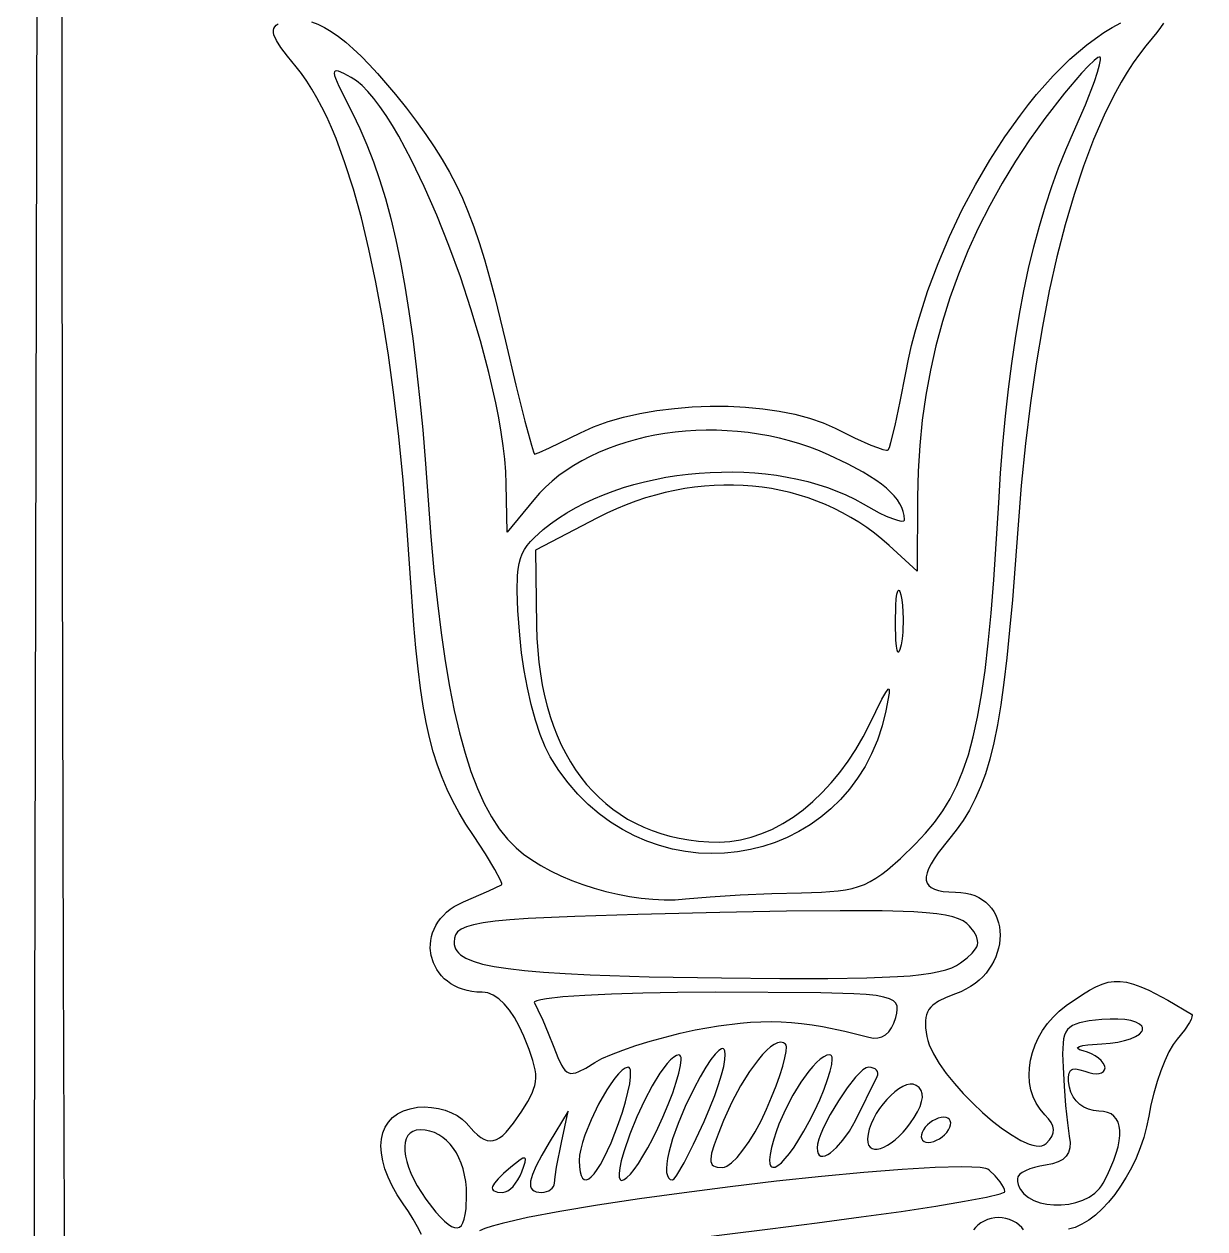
# Model space of a CAD drawing. Header units: millimetres. Extents: x -4.58 to 1.11, y 0.34 to 8.32.
# Drawn here: x -4.582 to -3.534, y 5.834 to 6.904 of the extents above; entities that cross this region are included whole.
import ezdxf

# ---------------------------------------------------------------- set-up
doc = ezdxf.new("R2010")
doc.units = ezdxf.units.MM

msp = doc.modelspace()

# ---------------------------------------------------------------- linework, layer by layer
at = {"flags": 128}
for points in [[(-4.581667, 1.453139), (-4.574238, 5.087635), (-4.569544, 7.208322), (-4.566944, 8.258736), (-4.566667, 8.323028), (-1.736111, 8.317444), (0.26479, 8.31338), (1.100639, 8.311472), (1.101006, 8.311191), (1.101364, 8.310339), (1.102049, 8.3066), (1.102698, 8.299617), (1.103312, 8.288752), (1.104442, 8.252815), (1.105453, 8.193675), (1.106362, 8.106221), (1.107184, 7.985338), (1.108623, 7.622835), (1.109893, 7.065263), (1.111113, 6.271716), (1.113889, 3.813083)], [(-4.547819, 7.255537), (-4.548125, 6.841409), (-4.54784, 6.434937), (-4.547009, 6.066286), (-4.545674, 5.765619)], [(-4.228976, 5.829345), (-4.232381, 5.835998), (-4.236285, 5.842894), (-4.240592, 5.849839), (-4.245208, 5.856639), (-4.250523, 5.864633), (-4.254993, 5.872474), (-4.258624, 5.880118), (-4.261422, 5.887523), (-4.263394, 5.894646), (-4.264546, 5.901445), (-4.264885, 5.907877), (-4.264417, 5.913899), (-4.263148, 5.91947), (-4.261084, 5.924545), (-4.258232, 5.929083), (-4.254599, 5.933041), (-4.25019, 5.936377), (-4.245012, 5.939047), (-4.239072, 5.94101), (-4.232375, 5.942222), (-4.226263, 5.942553), (-4.220027, 5.942185), (-4.213835, 5.941172), (-4.207852, 5.939569), (-4.202247, 5.93743), (-4.197186, 5.934808), (-4.192835, 5.931758), (-4.189361, 5.928333), (-4.182478, 5.920686), (-4.179335, 5.917775), (-4.176345, 5.915481), (-4.173474, 5.913812), (-4.170689, 5.912776), (-4.167953, 5.912379), (-4.165234, 5.912628), (-4.162498, 5.913532), (-4.159709, 5.915097), (-4.156835, 5.91733), (-4.15384, 5.92024), (-4.147352, 5.928114), (-4.139972, 5.938778), (-4.134634, 5.947325), (-4.130785, 5.954742), (-4.129415, 5.958193), (-4.128411, 5.961562), (-4.127772, 5.964916), (-4.127497, 5.968321), (-4.127582, 5.971845), (-4.128026, 5.975555), (-4.129984, 5.983799), (-4.133355, 5.993589), (-4.138125, 6.005458), (-4.142134, 6.014216), (-4.146402, 6.021956), (-4.150885, 6.028634), (-4.15554, 6.034201), (-4.160321, 6.038613), (-4.165186, 6.041822), (-4.170089, 6.043781), (-4.172541, 6.044278), (-4.174986, 6.044444), (-4.179693, 6.044617), (-4.184168, 6.045123), (-4.188406, 6.045944), (-4.192405, 6.047062), (-4.196161, 6.048458), (-4.199669, 6.050114), (-4.202926, 6.052012), (-4.205928, 6.054134), (-4.208672, 6.056461), (-4.211153, 6.058976), (-4.213368, 6.06166), (-4.215313, 6.064494), (-4.218377, 6.070541), (-4.220316, 6.076972), (-4.221099, 6.083641), (-4.221047, 6.087019), (-4.220695, 6.090401), (-4.220039, 6.09377), (-4.219076, 6.097107), (-4.2178, 6.100394), (-4.216209, 6.103612), (-4.214298, 6.106744), (-4.212065, 6.109771), (-4.209504, 6.112675), (-4.206613, 6.115438), (-4.203388, 6.11804), (-4.199824, 6.120465), (-4.195918, 6.122694), (-4.191667, 6.124708), (-4.169108, 6.134562), (-4.157778, 6.139833), (-4.157587, 6.140253), (-4.15769, 6.141086), (-4.158725, 6.143901), (-4.16375, 6.153502), (-4.172036, 6.167199), (-4.182764, 6.183556), (-4.189443, 6.193749), (-4.195536, 6.203845), (-4.201077, 6.213988), (-4.206103, 6.224325), (-4.210647, 6.235002), (-4.214745, 6.246165), (-4.218433, 6.25796), (-4.221745, 6.270533), (-4.224717, 6.284031), (-4.227383, 6.298599), (-4.22978, 6.314383), (-4.231942, 6.33153), (-4.233904, 6.350186), (-4.235702, 6.370497), (-4.238944, 6.416667), (-4.241833, 6.458753), (-4.245227, 6.499179), (-4.249115, 6.537901), (-4.253489, 6.574876), (-4.258338, 6.610058), (-4.263653, 6.643405), (-4.269422, 6.674871), (-4.275637, 6.704413), (-4.282287, 6.731987), (-4.289363, 6.757548), (-4.296854, 6.781052), (-4.304751, 6.802456), (-4.308848, 6.812356), (-4.313043, 6.821714), (-4.317335, 6.830526), (-4.321721, 6.838784), (-4.326202, 6.846485), (-4.330775, 6.853621), (-4.33544, 6.860188), (-4.340194, 6.866181), (-4.34795, 6.875647), (-4.353781, 6.883408), (-4.357748, 6.889684), (-4.359915, 6.894691), (-4.360343, 6.896787), (-4.360344, 6.898647), (-4.359927, 6.900299), (-4.359099, 6.90177), (-4.357867, 6.903088), (-4.356241, 6.904278)], [(-4.326559, 6.906306), (-4.320922, 6.904131), (-4.315076, 6.901228), (-4.309017, 6.897592), (-4.302739, 6.89322), (-4.296234, 6.888108), (-4.289498, 6.882252), (-4.282525, 6.875649), (-4.275308, 6.868294), (-4.267842, 6.860183), (-4.252139, 6.841681), (-4.24235, 6.829381), (-4.23337, 6.817609), (-4.225132, 6.806211), (-4.217566, 6.795036), (-4.210604, 6.783929), (-4.204179, 6.772738), (-4.198223, 6.76131), (-4.192667, 6.749491), (-4.187442, 6.73713), (-4.182482, 6.724072), (-4.177717, 6.710165), (-4.17308, 6.695257), (-4.168503, 6.679193), (-4.163916, 6.661821), (-4.154444, 6.622542), (-4.145248, 6.583587), (-4.137288, 6.551689), (-4.131417, 6.530137), (-4.129531, 6.52427), (-4.128486, 6.522222), (-4.124394, 6.523727), (-4.115361, 6.527825), (-4.087819, 6.541292), (-4.076157, 6.546537), (-4.063377, 6.551131), (-4.049649, 6.55507), (-4.035141, 6.558351), (-4.020023, 6.560971), (-4.004464, 6.562927), (-3.988634, 6.564217), (-3.972701, 6.564837), (-3.956836, 6.564784), (-3.941207, 6.564055), (-3.925984, 6.562647), (-3.911335, 6.560557), (-3.897431, 6.557783), (-3.88444, 6.55432), (-3.872531, 6.550167), (-3.861875, 6.545319), (-3.844628, 6.53676), (-3.829965, 6.53029), (-3.824087, 6.528034), (-3.819437, 6.526536), (-3.816209, 6.525874), (-3.815189, 6.52588), (-3.814597, 6.526125), (-3.813637, 6.528169), (-3.812266, 6.532633), (-3.808554, 6.547703), (-3.803974, 6.569088), (-3.799042, 6.594542), (-3.796631, 6.606619), (-3.79386, 6.618759), (-3.790741, 6.630939), (-3.787287, 6.643139), (-3.779428, 6.667511), (-3.770389, 6.691702), (-3.760275, 6.71554), (-3.749193, 6.738854), (-3.737246, 6.761471), (-3.724542, 6.783219), (-3.711185, 6.803926), (-3.697281, 6.823421), (-3.690158, 6.83266), (-3.682937, 6.841531), (-3.675632, 6.850013), (-3.668257, 6.858085), (-3.660824, 6.865724), (-3.653346, 6.872909), (-3.645838, 6.87962), (-3.638312, 6.885833), (-3.630781, 6.891529), (-3.623258, 6.896685), (-3.615758, 6.90128), (-3.608292, 6.905292)], [(-3.57041, 6.904928), (-3.572856, 6.901043), (-3.576131, 6.896639), (-3.58025, 6.891722), (-3.585997, 6.884873), (-3.591629, 6.877529), (-3.597145, 6.869697), (-3.602543, 6.861381), (-3.607823, 6.852588), (-3.612981, 6.843324), (-3.618017, 6.833594), (-3.62293, 6.823403), (-3.632377, 6.801664), (-3.64131, 6.778152), (-3.649716, 6.752914), (-3.657583, 6.725993), (-3.664899, 6.697437), (-3.671651, 6.667289), (-3.677827, 6.635597), (-3.683414, 6.602406), (-3.6884, 6.56776), (-3.692772, 6.531706), (-3.696518, 6.49429), (-3.699625, 6.455556), (-3.704432, 6.392855), (-3.70686, 6.365812), (-3.709361, 6.341378), (-3.711981, 6.319353), (-3.714763, 6.299542), (-3.717752, 6.281746), (-3.720991, 6.265767), (-3.724526, 6.251409), (-3.728399, 6.238473), (-3.732655, 6.226762), (-3.737338, 6.216079), (-3.742492, 6.206225), (-3.748161, 6.197004), (-3.75439, 6.188217), (-3.761222, 6.179667), (-3.77035, 6.168097), (-3.773863, 6.163003), (-3.776673, 6.158353), (-3.778779, 6.154138), (-3.78018, 6.150346), (-3.780874, 6.146967), (-3.780859, 6.14399), (-3.780135, 6.141403), (-3.7787, 6.139197), (-3.776551, 6.13736), (-3.773689, 6.135882), (-3.770111, 6.13475), (-3.765816, 6.133956), (-3.760803, 6.133487), (-3.755069, 6.133333), (-3.750263, 6.133126), (-3.745767, 6.132521), (-3.74158, 6.13154), (-3.737703, 6.130207), (-3.734135, 6.128544), (-3.730877, 6.126575), (-3.727929, 6.124322), (-3.72529, 6.121808), (-3.722962, 6.119057), (-3.720943, 6.116091), (-3.719234, 6.112933), (-3.717835, 6.109607), (-3.716745, 6.106134), (-3.715966, 6.102539), (-3.715496, 6.098843), (-3.715337, 6.095071), (-3.715487, 6.091245), (-3.715948, 6.087388), (-3.716718, 6.083522), (-3.717799, 6.079672), (-3.719189, 6.075859), (-3.72089, 6.072108), (-3.722901, 6.06844), (-3.725222, 6.064878), (-3.727853, 6.061447), (-3.730794, 6.058168), (-3.734046, 6.055065), (-3.737608, 6.05216), (-3.74148, 6.049477), (-3.745662, 6.047038), (-3.750155, 6.044867), (-3.754958, 6.042986), (-3.763306, 6.039788), (-3.769931, 6.03652), (-3.774956, 6.032999), (-3.776908, 6.031087), (-3.778507, 6.029042), (-3.779768, 6.026842), (-3.780706, 6.024464), (-3.781337, 6.021886), (-3.781677, 6.019084), (-3.781544, 6.012717), (-3.780431, 6.005181), (-3.779546, 6.001585), (-3.778244, 5.997797), (-3.774495, 5.989736), (-3.769391, 5.981182), (-3.763141, 5.972323), (-3.755951, 5.963345), (-3.748031, 5.954435), (-3.739588, 5.945778), (-3.73083, 5.937562), (-3.721965, 5.929973), (-3.7132, 5.923198), (-3.704745, 5.917422), (-3.696806, 5.912833), (-3.689591, 5.909617), (-3.686321, 5.908581), (-3.683309, 5.907959), (-3.680583, 5.907774), (-3.678168, 5.908048), (-3.67609, 5.908806), (-3.674375, 5.910069), (-3.671506, 5.913293), (-3.669493, 5.916403), (-3.66834, 5.919452), (-3.668049, 5.92249), (-3.668622, 5.925568), (-3.670062, 5.928737), (-3.672373, 5.93205), (-3.675556, 5.935556), (-3.679819, 5.940472), (-3.683296, 5.945854), (-3.685998, 5.951634), (-3.687939, 5.957745), (-3.689132, 5.964121), (-3.689591, 5.970695), (-3.689327, 5.977399), (-3.688354, 5.984167), (-3.686685, 5.990931), (-3.684334, 5.997626), (-3.681312, 6.004183), (-3.677634, 6.010536), (-3.673311, 6.016618), (-3.668358, 6.022362), (-3.662787, 6.027702), (-3.656611, 6.032569), (-3.64227, 6.042413), (-3.636025, 6.046238), (-3.630216, 6.049321), (-3.624708, 6.051652), (-3.619367, 6.053222), (-3.614058, 6.054021), (-3.608646, 6.054042), (-3.602995, 6.053274), (-3.596971, 6.051708), (-3.590439, 6.049336), (-3.583263, 6.046148), (-3.566443, 6.037288), (-3.545431, 6.025056), (-3.544869, 6.024114), (-3.545025, 6.022466), (-3.545847, 6.020203), (-3.547281, 6.017415), (-3.551782, 6.010632), (-3.558111, 6.002847), (-3.56174, 5.997926), (-3.565442, 5.991401), (-3.569114, 5.983555), (-3.572653, 5.974667), (-3.575955, 5.965018), (-3.578916, 5.95489), (-3.581433, 5.944564), (-3.583403, 5.934319), (-3.585305, 5.924831), (-3.587854, 5.915425), (-3.590995, 5.906175), (-3.594671, 5.897154), (-3.598828, 5.888434), (-3.603409, 5.880089), (-3.60836, 5.872192), (-3.613623, 5.864816), (-3.619145, 5.858034), (-3.624868, 5.851919), (-3.630737, 5.846545), (-3.636698, 5.841984), (-3.642693, 5.838309), (-3.648668, 5.835593), (-3.654567, 5.833911)], [(-3.891667, 6.132764), (-3.873817, 6.133194), (-3.859118, 6.134337), (-3.85269, 6.135289), (-3.846738, 6.136552), (-3.841156, 6.138173), (-3.835842, 6.140196), (-3.830691, 6.142666), (-3.825598, 6.145627), (-3.82046, 6.149125), (-3.815173, 6.153203), (-3.803732, 6.163282), (-3.790444, 6.176222), (-3.781577, 6.185588), (-3.773514, 6.195253), (-3.766205, 6.205425), (-3.759598, 6.216313), (-3.753642, 6.228127), (-3.748287, 6.241075), (-3.743481, 6.255366), (-3.739174, 6.27121), (-3.735313, 6.288815), (-3.731849, 6.30839), (-3.72873, 6.330144), (-3.725905, 6.354287), (-3.723324, 6.381026), (-3.720934, 6.410572), (-3.716528, 6.478917), (-3.714842, 6.505517), (-3.712855, 6.531185), (-3.71056, 6.555948), (-3.707953, 6.579835), (-3.705027, 6.602872), (-3.701776, 6.625089), (-3.698196, 6.646512), (-3.694281, 6.667168), (-3.690025, 6.687087), (-3.685423, 6.706296), (-3.680469, 6.724821), (-3.675157, 6.742692), (-3.669482, 6.759936), (-3.663438, 6.77658), (-3.65702, 6.792652), (-3.650222, 6.808181), (-3.639595, 6.832574), (-3.631604, 6.853259), (-3.628838, 6.861527), (-3.627019, 6.86805), (-3.626245, 6.872553), (-3.626279, 6.873962), (-3.626611, 6.874764), (-3.627322, 6.874936), (-3.628463, 6.8745), (-3.631937, 6.871921), (-3.636832, 6.867248), (-3.642946, 6.860705), (-3.658031, 6.842901), (-3.675583, 6.820292), (-3.689113, 6.801472), (-3.701789, 6.782335), (-3.71361, 6.762887), (-3.724574, 6.743132), (-3.734679, 6.723075), (-3.743923, 6.702724), (-3.752304, 6.682082), (-3.759821, 6.661156), (-3.766472, 6.639951), (-3.772254, 6.618473), (-3.777166, 6.596726), (-3.781206, 6.574717), (-3.784373, 6.552452), (-3.786664, 6.529934), (-3.788077, 6.507171), (-3.788611, 6.484167), (-3.788889, 6.418347), (-3.813889, 6.441111), (-3.820312, 6.44672), (-3.826927, 6.452024), (-3.833726, 6.457023), (-3.8407, 6.461716), (-3.84784, 6.466102), (-3.855139, 6.470181), (-3.862588, 6.473951), (-3.870178, 6.477413), (-3.877901, 6.480564), (-3.885749, 6.483404), (-3.893713, 6.485933), (-3.901784, 6.48815), (-3.909954, 6.490053), (-3.918215, 6.491643), (-3.926559, 6.492918), (-3.934976, 6.493877), (-3.943458, 6.49452), (-3.951997, 6.494845), (-3.960585, 6.494853), (-3.969213, 6.494542), (-3.977872, 6.493911), (-3.986555, 6.49296), (-3.995252, 6.491688), (-4.003955, 6.490094), (-4.012656, 6.488177), (-4.021347, 6.485936), (-4.030018, 6.483371), (-4.038662, 6.480481), (-4.047269, 6.477265), (-4.055833, 6.473722), (-4.064343, 6.469852), (-4.072792, 6.465653), (-4.127778, 6.437139), (-4.126778, 6.369903), (-4.126438, 6.358811), (-4.125756, 6.348002), (-4.124735, 6.337481), (-4.123378, 6.327252), (-4.12169, 6.31732), (-4.119675, 6.307689), (-4.117335, 6.298364), (-4.114676, 6.289348), (-4.1117, 6.280648), (-4.108412, 6.272266), (-4.104815, 6.264209), (-4.100913, 6.25648), (-4.096711, 6.249083), (-4.092211, 6.242024), (-4.087418, 6.235307), (-4.082335, 6.228936), (-4.076967, 6.222916), (-4.071316, 6.217251), (-4.065388, 6.211946), (-4.059185, 6.207006), (-4.052711, 6.202434), (-4.045971, 6.198236), (-4.038968, 6.194416), (-4.031706, 6.190979), (-4.024188, 6.187929), (-4.016419, 6.18527), (-4.008402, 6.183007), (-4.000141, 6.181145), (-3.991641, 6.179687), (-3.982904, 6.17864), (-3.973934, 6.178006), (-3.964736, 6.177792), (-3.955238, 6.178269), (-3.94572, 6.179693), (-3.93622, 6.182035), (-3.926773, 6.185265), (-3.917418, 6.189356), (-3.90819, 6.194277), (-3.899127, 6.200001), (-3.890264, 6.206498), (-3.881639, 6.21374), (-3.873288, 6.221698), (-3.865248, 6.230342), (-3.857556, 6.239645), (-3.850249, 6.249577), (-3.843363, 6.26011), (-3.836934, 6.271214), (-3.831, 6.282861), (-3.820253, 6.304734), (-3.816899, 6.31074), (-3.814771, 6.313559), (-3.814137, 6.313796), (-3.813775, 6.313265), (-3.81382, 6.309931), (-3.816667, 6.294444), (-3.820047, 6.280996), (-3.824305, 6.268263), (-3.829391, 6.256254), (-3.835257, 6.244975), (-3.841852, 6.234433), (-3.849126, 6.224634), (-3.857031, 6.215586), (-3.865517, 6.207296), (-3.874534, 6.19977), (-3.884033, 6.193015), (-3.893964, 6.187037), (-3.904278, 6.181845), (-3.914925, 6.177444), (-3.925855, 6.173841), (-3.937019, 6.171044), (-3.948368, 6.169059), (-3.959852, 6.167893), (-3.971421, 6.167552), (-3.983026, 6.168045), (-3.994617, 6.169376), (-4.006145, 6.171554), (-4.01756, 6.174585), (-4.028813, 6.178476), (-4.039854, 6.183234), (-4.050634, 6.188865), (-4.061103, 6.195377), (-4.071211, 6.202776), (-4.080909, 6.211069), (-4.090148, 6.220263), (-4.098877, 6.230365), (-4.107048, 6.241381), (-4.114611, 6.253319), (-4.119158, 6.262303), (-4.12355, 6.273289), (-4.1277, 6.285923), (-4.131519, 6.299849), (-4.134918, 6.314713), (-4.137808, 6.330161), (-4.140101, 6.345838), (-4.141708, 6.361389), (-4.143317, 6.383342), (-4.144085, 6.400744), (-4.143832, 6.41441), (-4.143267, 6.420097), (-4.142378, 6.425156), (-4.141145, 6.429689), (-4.139543, 6.433797), (-4.137551, 6.437582), (-4.135146, 6.441147), (-4.132305, 6.444593), (-4.129006, 6.448021), (-4.120944, 6.455236), (-4.114348, 6.460496), (-4.107365, 6.465481), (-4.100021, 6.47019), (-4.092338, 6.474622), (-4.084341, 6.478774), (-4.076054, 6.482644), (-4.0675, 6.48623), (-4.058704, 6.489531), (-4.049689, 6.492544), (-4.040479, 6.495268), (-4.031099, 6.497701), (-4.021571, 6.49984), (-4.011921, 6.501684), (-4.002171, 6.503232), (-3.992346, 6.50448), (-3.982469, 6.505427), (-3.972564, 6.506072), (-3.962656, 6.506411), (-3.952768, 6.506444), (-3.942925, 6.506169), (-3.933149, 6.505583), (-3.923465, 6.504685), (-3.913897, 6.503472), (-3.904468, 6.501943), (-3.895203, 6.500096), (-3.886125, 6.497929), (-3.877258, 6.49544), (-3.868627, 6.492627), (-3.860255, 6.489488), (-3.852165, 6.486021), (-3.844383, 6.482225), (-3.836931, 6.478097), (-3.822606, 6.470262), (-3.816349, 6.467296), (-3.810898, 6.46504), (-3.806402, 6.463552), (-3.803015, 6.462888), (-3.800886, 6.463107), (-3.80034, 6.463564), (-3.800167, 6.464264), (-3.800473, 6.467806), (-3.801249, 6.471311), (-3.802504, 6.474789), (-3.804248, 6.478248), (-3.806491, 6.481697), (-3.809243, 6.485145), (-3.812514, 6.488598), (-3.816314, 6.492068), (-3.820654, 6.495561), (-3.825543, 6.499087), (-3.837008, 6.50627), (-3.850792, 6.513686), (-3.866972, 6.521403), (-3.875563, 6.52509), (-3.884308, 6.528433), (-3.89319, 6.531433), (-3.902189, 6.534094), (-3.911289, 6.536418), (-3.920472, 6.538408), (-3.929718, 6.540067), (-3.939011, 6.541398), (-3.948333, 6.542402), (-3.957665, 6.543083), (-3.966989, 6.543444), (-3.976288, 6.543488), (-3.985543, 6.543216), (-3.994737, 6.542632), (-4.003851, 6.541739), (-4.012868, 6.540538), (-4.02177, 6.539034), (-4.030538, 6.537228), (-4.039155, 6.535123), (-4.047602, 6.532723), (-4.055862, 6.530029), (-4.063917, 6.527045), (-4.071749, 6.523773), (-4.079339, 6.520215), (-4.086671, 6.516376), (-4.093725, 6.512256), (-4.100484, 6.50786), (-4.10693, 6.50319), (-4.113044, 6.498248), (-4.11881, 6.493037), (-4.124209, 6.48756), (-4.129222, 6.481819), (-4.152903, 6.452958), (-4.153722, 6.495917), (-4.154161, 6.506532), (-4.155067, 6.517763), (-4.156419, 6.529552), (-4.158194, 6.541841), (-4.160371, 6.554573), (-4.162928, 6.567692), (-4.169095, 6.594859), (-4.176521, 6.622884), (-4.18503, 6.651309), (-4.194449, 6.679677), (-4.204602, 6.70753), (-4.215316, 6.734409), (-4.226416, 6.759857), (-4.237728, 6.783417), (-4.249076, 6.80463), (-4.254709, 6.814213), (-4.260286, 6.823038), (-4.265785, 6.831048), (-4.271185, 6.838185), (-4.276462, 6.844392), (-4.281597, 6.849612), (-4.286565, 6.853787), (-4.291347, 6.856861), (-4.297948, 6.860285), (-4.302648, 6.862254), (-4.304281, 6.86259), (-4.305436, 6.862438), (-4.30611, 6.861758), (-4.306302, 6.860507), (-4.306011, 6.858645), (-4.305234, 6.85613), (-4.302222, 6.848978), (-4.290319, 6.825028), (-4.28368, 6.811318), (-4.277444, 6.796974), (-4.271594, 6.78191), (-4.266113, 6.766039), (-4.260984, 6.749276), (-4.256191, 6.731533), (-4.251715, 6.712725), (-4.247542, 6.692766), (-4.243652, 6.671568), (-4.240031, 6.649045), (-4.23666, 6.625112), (-4.233523, 6.599682), (-4.230602, 6.572668), (-4.227882, 6.543985), (-4.225344, 6.513546), (-4.222972, 6.481264), (-4.220546, 6.449002), (-4.217844, 6.418671), (-4.214856, 6.390229), (-4.211569, 6.363632), (-4.207975, 6.338836), (-4.20406, 6.3158), (-4.199815, 6.294478), (-4.195229, 6.27483), (-4.190291, 6.25681), (-4.184989, 6.240377), (-4.179314, 6.225487), (-4.173253, 6.212096), (-4.166797, 6.200162), (-4.159934, 6.189641), (-4.152654, 6.18049), (-4.148853, 6.176415), (-4.144944, 6.172667), (-4.13832, 6.167148), (-4.130947, 6.161874), (-4.122908, 6.156868), (-4.114282, 6.152155), (-4.105151, 6.14776), (-4.095596, 6.143707), (-4.085696, 6.140019), (-4.075533, 6.136722), (-4.065188, 6.13384), (-4.054741, 6.131397), (-4.044273, 6.129417), (-4.033864, 6.127924), (-4.023597, 6.126944), (-4.01355, 6.126501), (-4.003806, 6.126617), (-3.994444, 6.127319), (-3.972585, 6.129258), (-3.94592, 6.130932), (-3.917823, 6.132161), (-3.891667, 6.132764)], [(-3.808306, 6.372222), (-3.807996, 6.387955), (-3.807567, 6.393716), (-3.806983, 6.397936), (-3.806261, 6.400512), (-3.805855, 6.401151), (-3.805423, 6.401341), (-3.804966, 6.401069), (-3.804487, 6.400321), (-3.803472, 6.397347), (-3.802556, 6.392954), (-3.801893, 6.387864), (-3.801325, 6.376323), (-3.801775, 6.364183), (-3.802384, 6.358344), (-3.80325, 6.352903), (-3.804224, 6.348763), (-3.805141, 6.346654), (-3.805573, 6.346336), (-3.805982, 6.346497), (-3.806726, 6.348214), (-3.80735, 6.351723), (-3.807836, 6.356948), (-3.808306, 6.372222)], [(-3.750417, 6.0705), (-3.744494, 6.075092), (-3.740063, 6.079191), (-3.737081, 6.08297), (-3.73612, 6.084794), (-3.735505, 6.086602), (-3.735231, 6.088417), (-3.735293, 6.09026), (-3.736403, 6.094115), (-3.738792, 6.098341), (-3.742417, 6.103111), (-3.744898, 6.105593), (-3.7481, 6.107802), (-3.752195, 6.109745), (-3.757353, 6.111433), (-3.763744, 6.112875), (-3.771539, 6.114079), (-3.780908, 6.115055), (-3.792023, 6.115812), (-3.820168, 6.116708), (-3.85734, 6.116838), (-3.904904, 6.116276), (-3.964222, 6.115097), (-4.036768, 6.113372), (-4.092773, 6.111674), (-4.134356, 6.109768), (-4.1504, 6.108663), (-4.163632, 6.107418), (-4.174316, 6.106004), (-4.182718, 6.10439), (-4.189101, 6.102547), (-4.19373, 6.100447), (-4.19687, 6.098059), (-4.198785, 6.095354), (-4.19974, 6.092302), (-4.2, 6.088875), (-4.199855, 6.086789), (-4.199408, 6.084797), (-4.198643, 6.082895), (-4.197543, 6.081081), (-4.196091, 6.079353), (-4.19427, 6.07771), (-4.189456, 6.074665), (-4.182966, 6.07193), (-4.174666, 6.069485), (-4.164421, 6.067313), (-4.152097, 6.065396), (-4.137561, 6.063716), (-4.120677, 6.062255), (-4.101312, 6.060995), (-4.079332, 6.059918), (-4.026987, 6.058242), (-3.962569, 6.057083), (-3.910786, 6.056558), (-3.868116, 6.056541), (-3.833612, 6.057094), (-3.806326, 6.058276), (-3.795094, 6.059122), (-3.785312, 6.060148), (-3.77686, 6.061361), (-3.76962, 6.062769), (-3.763475, 6.064379), (-3.758304, 6.0662), (-3.753991, 6.068237), (-3.750417, 6.0705)], [(-3.985889, 6.010917), (-3.965305, 6.014626), (-3.94605, 6.017082), (-3.936773, 6.017835), (-3.92765, 6.018267), (-3.918624, 6.018376), (-3.909634, 6.01816), (-3.900621, 6.017615), (-3.891527, 6.01674), (-3.882291, 6.015531), (-3.872856, 6.013987), (-3.853148, 6.009881), (-3.831931, 6.004403), (-3.827783, 6.003663), (-3.823904, 6.003805), (-3.820323, 6.004806), (-3.817071, 6.006642), (-3.814179, 6.009293), (-3.811679, 6.012735), (-3.809599, 6.016946), (-3.807972, 6.021903), (-3.807055, 6.025765), (-3.806594, 6.02916), (-3.806802, 6.032116), (-3.807896, 6.034665), (-3.810091, 6.036836), (-3.813601, 6.03866), (-3.818641, 6.040167), (-3.825427, 6.041387), (-3.834174, 6.04235), (-3.845096, 6.043087), (-3.874328, 6.044002), (-3.968361, 6.044444), (-4.001645, 6.04425), (-4.032463, 6.043694), (-4.060158, 6.042815), (-4.084073, 6.041651), (-4.103549, 6.040242), (-4.117928, 6.038626), (-4.123, 6.037753), (-4.126552, 6.036843), (-4.128501, 6.0359), (-4.128848, 6.035419), (-4.128764, 6.034931), (-4.125589, 6.02889), (-4.121293, 6.019479), (-4.116438, 6.007985), (-4.111583, 5.995694), (-4.107953, 5.986529), (-4.10474, 5.979749), (-4.103184, 5.977214), (-4.101605, 5.975226), (-4.099959, 5.973771), (-4.098205, 5.972832), (-4.096299, 5.972392), (-4.094199, 5.972436), (-4.091863, 5.972948), (-4.089247, 5.973911), (-4.083008, 5.977128), (-4.075139, 5.981958), (-4.068783, 5.985439), (-4.060322, 5.989196), (-4.050125, 5.993112), (-4.038556, 5.997068), (-4.025981, 6.000945), (-4.012768, 6.004624), (-3.999282, 6.007988), (-3.985889, 6.010917)], [(-3.623722, 5.875), (-3.620068, 5.882161), (-3.616938, 5.88897), (-3.614331, 5.895414), (-3.612246, 5.901477), (-3.610683, 5.907143), (-3.60964, 5.912397), (-3.609116, 5.917224), (-3.609111, 5.921608), (-3.609624, 5.925534), (-3.610653, 5.928986), (-3.612198, 5.93195), (-3.614257, 5.93441), (-3.616831, 5.936351), (-3.619917, 5.937757), (-3.623516, 5.938612), (-3.627625, 5.938903), (-3.632332, 5.939311), (-3.636785, 5.940482), (-3.640906, 5.942353), (-3.644615, 5.944859), (-3.647833, 5.947938), (-3.65048, 5.951526), (-3.652479, 5.955558), (-3.65375, 5.959972), (-3.654554, 5.965235), (-3.654705, 5.969433), (-3.654169, 5.972599), (-3.652913, 5.974769), (-3.652004, 5.975491), (-3.650903, 5.975978), (-3.648105, 5.976259), (-3.644487, 5.975649), (-3.640014, 5.974181), (-3.636438, 5.973014), (-3.633103, 5.972317), (-3.630082, 5.972079), (-3.627446, 5.972285), (-3.62527, 5.972923), (-3.623625, 5.973981), (-3.622585, 5.975446), (-3.622222, 5.977306), (-3.622619, 5.979408), (-3.623757, 5.98157), (-3.625555, 5.983729), (-3.627934, 5.985825), (-3.630815, 5.987795), (-3.634117, 5.989577), (-3.637761, 5.991111), (-3.641667, 5.992333), (-3.644836, 5.99338), (-3.646367, 5.994408), (-3.64654, 5.994906), (-3.64633, 5.99539), (-3.644792, 5.996302), (-3.641821, 5.997116), (-3.637487, 5.997806), (-3.625, 5.998708), (-3.617746, 5.999208), (-3.610979, 6.00014), (-3.604846, 6.00145), (-3.599497, 6.003085), (-3.595078, 6.004992), (-3.591738, 6.007117), (-3.589626, 6.009406), (-3.589076, 6.010595), (-3.588889, 6.011806), (-3.589072, 6.013015), (-3.589608, 6.01415), (-3.591678, 6.016184), (-3.594964, 6.017876), (-3.599335, 6.019196), (-3.604657, 6.020113), (-3.610797, 6.020597), (-3.617622, 6.020615), (-3.625, 6.020139), (-3.636182, 6.018872), (-3.644764, 6.017237), (-3.648179, 6.016159), (-3.651064, 6.014842), (-3.653458, 6.013238), (-3.655401, 6.011297), (-3.656933, 6.00897), (-3.658094, 6.006209), (-3.658924, 6.002965), (-3.659463, 5.999188), (-3.659825, 5.989841), (-3.6595, 5.977778), (-3.658569, 5.960924), (-3.657212, 5.943785), (-3.655609, 5.928364), (-3.653944, 5.916667), (-3.653285, 5.911047), (-3.65348, 5.906217), (-3.654574, 5.902124), (-3.656608, 5.898715), (-3.659625, 5.89594), (-3.663667, 5.893745), (-3.668778, 5.892079), (-3.675, 5.890889), (-3.680022, 5.890001), (-3.684707, 5.888837), (-3.688953, 5.887449), (-3.692656, 5.885884), (-3.695715, 5.884192), (-3.698027, 5.882422), (-3.69949, 5.880624), (-3.7, 5.878847), (-3.699824, 5.876212), (-3.699309, 5.873729), (-3.698474, 5.8714), (-3.69734, 5.869224), (-3.694251, 5.865341), (-3.690199, 5.862086), (-3.685341, 5.859468), (-3.679835, 5.857496), (-3.673838, 5.856176), (-3.667507, 5.855517), (-3.661, 5.855528), (-3.654473, 5.856215), (-3.648085, 5.857587), (-3.641992, 5.859652), (-3.636352, 5.862418), (-3.631322, 5.865892), (-3.62706, 5.870084), (-3.625266, 5.872451), (-3.623722, 5.875)], [(-3.978042, 5.929764), (-3.972912, 5.941809), (-3.968629, 5.95277), (-3.965175, 5.962586), (-3.962531, 5.971197), (-3.960679, 5.978545), (-3.959598, 5.984567), (-3.959271, 5.989205), (-3.959679, 5.992399), (-3.960152, 5.993436), (-3.960803, 5.994089), (-3.961627, 5.994351), (-3.962624, 5.994215), (-3.965123, 5.992716), (-3.968282, 5.989533), (-3.972082, 5.984607), (-3.976504, 5.977876), (-3.981529, 5.969282), (-3.987139, 5.958764), (-3.994803, 5.942878), (-4.001132, 5.927881), (-4.006036, 5.914151), (-4.009427, 5.902068), (-4.010527, 5.896762), (-4.011215, 5.892009), (-4.01148, 5.887858), (-4.011311, 5.884356), (-4.010696, 5.881549), (-4.009625, 5.879485), (-4.008087, 5.878213), (-4.006069, 5.877778), (-4.004591, 5.878839), (-4.002303, 5.881879), (-3.995764, 5.893047), (-3.98737, 5.909577), (-3.978042, 5.929764)], [(-3.922611, 5.940597), (-3.918136, 5.951108), (-3.914196, 5.961149), (-3.91086, 5.970483), (-3.908198, 5.978875), (-3.906279, 5.986087), (-3.905174, 5.991882), (-3.904951, 5.996025), (-3.905192, 5.997402), (-3.905681, 5.998278), (-3.907702, 5.999613), (-3.910085, 5.999994), (-3.912793, 5.999465), (-3.915789, 5.998073), (-3.919036, 5.995862), (-3.922496, 5.992879), (-3.926134, 5.989168), (-3.929911, 5.984776), (-3.937739, 5.974128), (-3.945683, 5.961299), (-3.953447, 5.946654), (-3.960736, 5.930556), (-3.965679, 5.918385), (-3.969233, 5.908793), (-3.971404, 5.901485), (-3.9722, 5.896165), (-3.972084, 5.894159), (-3.971628, 5.89254), (-3.970831, 5.891271), (-3.969695, 5.890315), (-3.968221, 5.889636), (-3.966409, 5.889196), (-3.961778, 5.888889), (-3.96, 5.889157), (-3.958039, 5.889944), (-3.953648, 5.892968), (-3.948766, 5.89775), (-3.943554, 5.904076), (-3.938171, 5.911736), (-3.93278, 5.920518), (-3.927539, 5.930209), (-3.922611, 5.940597)], [(-4.014597, 5.933583), (-4.009924, 5.944693), (-4.005964, 5.955057), (-4.002774, 5.964449), (-4.000413, 5.972642), (-3.998939, 5.97941), (-3.99841, 5.984525), (-3.998517, 5.986392), (-3.998883, 5.98776), (-3.999514, 5.988602), (-4.000417, 5.988889), (-4.002599, 5.988377), (-4.005085, 5.986889), (-4.007833, 5.984494), (-4.010804, 5.981262), (-4.017255, 5.972571), (-4.02412, 5.961375), (-4.031079, 5.948237), (-4.037813, 5.933717), (-4.044004, 5.918377), (-4.049333, 5.902778), (-4.051585, 5.894818), (-4.052977, 5.888416), (-4.053567, 5.883521), (-4.053414, 5.880079), (-4.052574, 5.878042), (-4.051915, 5.877533), (-4.051106, 5.877356), (-4.049068, 5.877972), (-4.046517, 5.879837), (-4.043512, 5.8829), (-4.040109, 5.88711), (-4.036368, 5.892416), (-4.032345, 5.898766), (-4.028099, 5.906109), (-4.023687, 5.914394), (-4.019167, 5.923569), (-4.014597, 5.933583)], [(-3.880139, 5.938889), (-3.875478, 5.948933), (-3.871552, 5.958303), (-3.868417, 5.966794), (-3.866128, 5.974201), (-3.864743, 5.98032), (-3.864315, 5.984944), (-3.864477, 5.986631), (-3.8649, 5.987868), (-3.865591, 5.988629), (-3.866556, 5.988889), (-3.8691, 5.988431), (-3.871923, 5.987102), (-3.874981, 5.984967), (-3.878231, 5.982092), (-3.881628, 5.978543), (-3.885129, 5.974387), (-3.892269, 5.964514), (-3.899302, 5.953), (-3.905878, 5.940373), (-3.911648, 5.92716), (-3.914122, 5.920499), (-3.916264, 5.913889), (-3.918276, 5.906425), (-3.919476, 5.900332), (-3.919917, 5.895574), (-3.919651, 5.892115), (-3.918728, 5.88992), (-3.918037, 5.889285), (-3.917202, 5.888952), (-3.915124, 5.889176), (-3.912545, 5.890556), (-3.909518, 5.893055), (-3.906095, 5.896638), (-3.902328, 5.901269), (-3.898268, 5.906912), (-3.893967, 5.913532), (-3.889477, 5.921092), (-3.884851, 5.929556), (-3.880139, 5.938889)], [(-4.054069, 5.927778), (-4.05065, 5.937822), (-4.047833, 5.947192), (-4.045652, 5.955683), (-4.044144, 5.96309), (-4.043344, 5.969208), (-4.043286, 5.973832), (-4.043547, 5.97552), (-4.044007, 5.976757), (-4.04467, 5.977518), (-4.045542, 5.977778), (-4.047999, 5.977099), (-4.050838, 5.975158), (-4.053983, 5.972096), (-4.05736, 5.968056), (-4.060894, 5.96318), (-4.064512, 5.95761), (-4.0717, 5.944955), (-4.078327, 5.931228), (-4.083798, 5.917567), (-4.085913, 5.911116), (-4.087517, 5.905107), (-4.088533, 5.899683), (-4.088889, 5.894986), (-4.088694, 5.889388), (-4.088126, 5.884913), (-4.087207, 5.881539), (-4.085962, 5.879243), (-4.084413, 5.878003), (-4.082585, 5.877798), (-4.0805, 5.878605), (-4.078182, 5.880403), (-4.075655, 5.883168), (-4.072942, 5.88688), (-4.070066, 5.891515), (-4.067051, 5.897053), (-4.060698, 5.910744), (-4.054069, 5.927778)], [(-3.843806, 5.930556), (-3.824431, 5.969444), (-3.823854, 5.971118), (-3.823779, 5.97268), (-3.824176, 5.974095), (-3.825012, 5.97533), (-3.826257, 5.97635), (-3.827878, 5.97712), (-3.829844, 5.977608), (-3.832125, 5.977778), (-3.834341, 5.977151), (-3.837053, 5.975364), (-3.840175, 5.972554), (-3.843618, 5.968861), (-3.851111, 5.959379), (-3.858826, 5.948026), (-3.866058, 5.935912), (-3.872098, 5.924147), (-3.87445, 5.918741), (-3.87624, 5.913839), (-3.877379, 5.909578), (-3.877778, 5.906097), (-3.877544, 5.90325), (-3.87687, 5.901122), (-3.875796, 5.899684), (-3.874362, 5.898907), (-3.872609, 5.898762), (-3.870577, 5.899219), (-3.868307, 5.900251), (-3.865839, 5.901826), (-3.860469, 5.906496), (-3.854791, 5.912996), (-3.849129, 5.921093), (-3.843806, 5.930556)], [(-3.791653, 5.933028), (-3.788627, 5.938262), (-3.786402, 5.942995), (-3.784979, 5.947243), (-3.784356, 5.951019), (-3.784533, 5.954339), (-3.78551, 5.957217), (-3.787286, 5.959669), (-3.789861, 5.961708), (-3.792404, 5.962694), (-3.795287, 5.962799), (-3.798443, 5.9621), (-3.801803, 5.960672), (-3.805297, 5.958591), (-3.808858, 5.955932), (-3.812416, 5.952772), (-3.815903, 5.949186), (-3.81925, 5.945249), (-3.822388, 5.941038), (-3.825249, 5.936627), (-3.827763, 5.932093), (-3.829863, 5.927511), (-3.831479, 5.922957), (-3.832543, 5.918507), (-3.832986, 5.914236), (-3.83278, 5.911063), (-3.832014, 5.90858), (-3.830741, 5.906764), (-3.829012, 5.90559), (-3.82688, 5.905036), (-3.824395, 5.905077), (-3.821611, 5.90569), (-3.81858, 5.906851), (-3.815353, 5.908536), (-3.811982, 5.910722), (-3.808519, 5.913385), (-3.805017, 5.916502), (-3.801528, 5.920048), (-3.798102, 5.924), (-3.794793, 5.928335), (-3.791653, 5.933028)], [(-4.110958, 5.875), (-4.110417, 5.880428), (-4.109057, 5.889045), (-4.104708, 5.911111), (-4.098611, 5.938889), (-4.115569, 5.911111), (-4.122239, 5.899775), (-4.127207, 5.890315), (-4.130489, 5.88262), (-4.132104, 5.876576), (-4.132291, 5.874139), (-4.132068, 5.872072), (-4.131436, 5.870362), (-4.130398, 5.868994), (-4.128955, 5.867955), (-4.12711, 5.86723), (-4.124865, 5.866805), (-4.122222, 5.866667), (-4.119987, 5.866837), (-4.117896, 5.867324), (-4.115995, 5.868095), (-4.11433, 5.869115), (-4.112948, 5.870349), (-4.111894, 5.871764), (-4.111216, 5.873326), (-4.110958, 5.875)], [(-3.761111, 5.922222), (-3.759958, 5.924454), (-3.759322, 5.926536), (-3.759184, 5.928423), (-3.759528, 5.930069), (-3.760335, 5.931429), (-3.761588, 5.932457), (-3.763269, 5.933107), (-3.765361, 5.933333), (-3.767733, 5.933107), (-3.770216, 5.932457), (-3.772737, 5.931429), (-3.775222, 5.930069), (-3.777598, 5.928423), (-3.779791, 5.926536), (-3.781727, 5.924454), (-3.783333, 5.922222), (-3.784486, 5.91999), (-3.785122, 5.917908), (-3.78526, 5.916021), (-3.784917, 5.914375), (-3.78411, 5.913015), (-3.782857, 5.911988), (-3.781175, 5.911338), (-3.779083, 5.911111), (-3.776711, 5.911338), (-3.774228, 5.911988), (-3.771707, 5.913015), (-3.769222, 5.914375), (-3.766846, 5.916021), (-3.764654, 5.917908), (-3.762717, 5.91999), (-3.761111, 5.922222)], [(-4.188889, 5.864444), (-4.189091, 5.870564), (-4.189686, 5.876458), (-4.190658, 5.882103), (-4.19199, 5.887476), (-4.193665, 5.892554), (-4.195667, 5.897313), (-4.19798, 5.90173), (-4.200585, 5.905781), (-4.203467, 5.909444), (-4.20661, 5.912693), (-4.209996, 5.915508), (-4.21361, 5.917862), (-4.217433, 5.919735), (-4.221451, 5.921101), (-4.225645, 5.921938), (-4.23, 5.922222), (-4.233551, 5.921879), (-4.236572, 5.920875), (-4.239064, 5.919253), (-4.241033, 5.917055), (-4.242481, 5.914321), (-4.243412, 5.911093), (-4.243828, 5.907413), (-4.243734, 5.903321), (-4.243133, 5.89886), (-4.242028, 5.894071), (-4.240422, 5.888995), (-4.238318, 5.883673), (-4.235721, 5.878148), (-4.232634, 5.872461), (-4.229059, 5.866652), (-4.225, 5.860764), (-4.216079, 5.849234), (-4.212136, 5.844749), (-4.20853, 5.841118), (-4.205251, 5.838342), (-4.202295, 5.836422), (-4.199653, 5.835358), (-4.197319, 5.835151), (-4.195286, 5.835802), (-4.193547, 5.837312), (-4.192095, 5.839681), (-4.190922, 5.84291), (-4.190022, 5.847001), (-4.189388, 5.851953), (-4.188889, 5.864444)], [(-4.139819, 5.884903), (-4.137987, 5.889943), (-4.136914, 5.893642), (-4.13666, 5.896026), (-4.136859, 5.896733), (-4.137285, 5.89712), (-4.138847, 5.896949), (-4.141405, 5.895538), (-4.14975, 5.889097), (-4.156171, 5.88354), (-4.160984, 5.878842), (-4.164201, 5.874969), (-4.165833, 5.871882), (-4.166059, 5.870622), (-4.165893, 5.869545), (-4.165336, 5.868646), (-4.164391, 5.867921), (-4.161339, 5.866974), (-4.15675, 5.866667), (-4.154613, 5.867039), (-4.152343, 5.868106), (-4.150009, 5.869793), (-4.147681, 5.872024), (-4.145428, 5.874726), (-4.14332, 5.877823), (-4.141428, 5.88124), (-4.139819, 5.884903)], [(-3.919444, 5.834375), (-3.877595, 5.83962), (-3.838553, 5.844816), (-3.803172, 5.849829), (-3.772309, 5.854521), (-3.746817, 5.858757), (-3.72755, 5.862402), (-3.715363, 5.86532), (-3.712192, 5.866464), (-3.711384, 5.86695), (-3.711111, 5.867375), (-3.711395, 5.869151), (-3.712207, 5.87126), (-3.715191, 5.876163), (-3.719607, 5.881457), (-3.725, 5.886514), (-3.726179, 5.887195), (-3.727931, 5.88778), (-3.733084, 5.888667), (-3.740309, 5.889194), (-3.749456, 5.88938), (-3.772921, 5.888801), (-3.802285, 5.887077), (-3.836352, 5.884354), (-3.873927, 5.880779), (-3.913815, 5.8765), (-3.954821, 5.871663), (-3.995751, 5.866416), (-4.035409, 5.860905), (-4.072601, 5.855278), (-4.106131, 5.849682), (-4.134804, 5.844263), (-4.157426, 5.839169), (-4.166095, 5.836789), (-4.172802, 5.834546), (-4.177399, 5.832457)], [(-3.694444, 5.833333), (-3.696138, 5.835565), (-3.698323, 5.837648), (-3.700909, 5.839535), (-3.703806, 5.841181), (-3.706921, 5.84254), (-3.710163, 5.843568), (-3.713442, 5.844218), (-3.716667, 5.844444), (-3.719891, 5.844218), (-3.72317, 5.843568), (-3.726413, 5.84254), (-3.729528, 5.841181), (-3.732424, 5.839535), (-3.73501, 5.837648), (-3.737196, 5.835565), (-3.738889, 5.833333)], [(-4.002747, 5.824066), (-3.919444, 5.834375)]]:
    msp.add_lwpolyline(points, dxfattribs=at)

doc.saveas('drawing.dxf')
